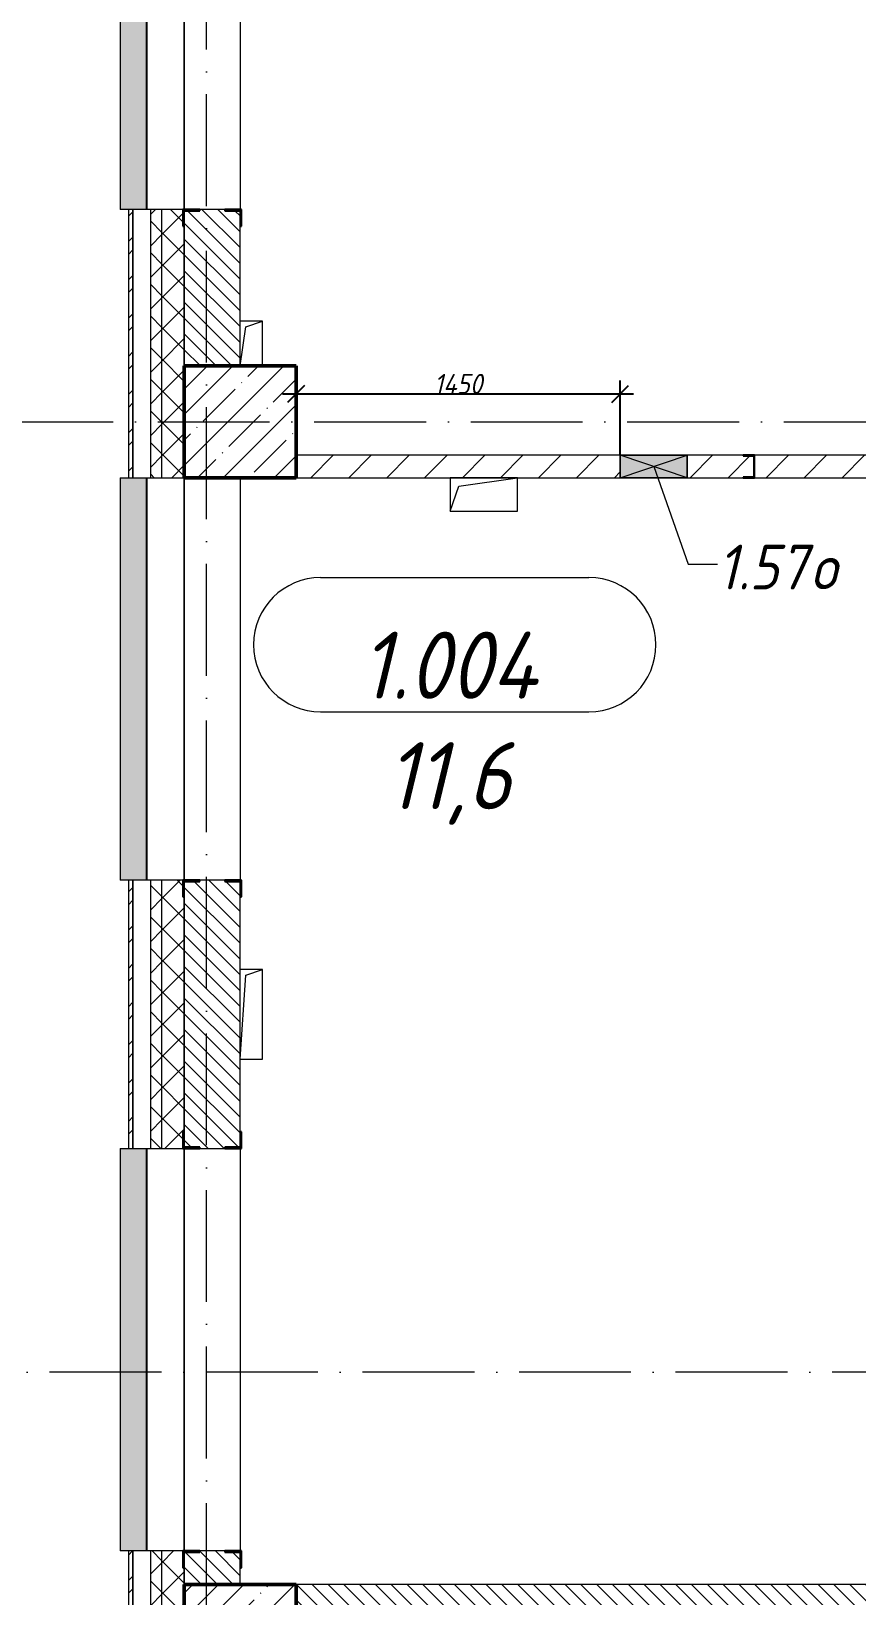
# Model space of a CAD drawing. Header units: millimetres. Extents: x -401725 to 250493, y 305116 to 802890.
# Drawn here: x -179649 to -175957, y 535797 to 542793 of the extents above; entities that cross this region are included whole.
import ezdxf

# ---------------------------------------------------------------- set-up
doc = ezdxf.new("R2010")
doc.units = ezdxf.units.MM
doc.linetypes.add('50_200_ШТРИХ_1Т_ш5_п1_п1_', pattern=[700, 500, -100, 0, -100])
for name, color, linetype, lineweight in [('A-____-____-DIMS', 7, 'Continuous', 9), ('A-DETL-GENF-OTLN', 7, 'Continuous', 9), ('A-GENM-____-MCUT', 7, 'Continuous', 25), ('A-GENM-____-OTLN', 7, 'Continuous', 9), ('A-GENM-____-OTLN-1', 7, 'Continuous', 25), ('A-GLAZ-____-IDEN', 7, 'Continuous', 9), ('A-GLAZ-____-OTLN', 7, 'Continuous', 9), ('A-WALL-____-MCUT', 7, 'Continuous', 13), ('A-WALL-____-MCUT-1', 7, 'Continuous', 9), ('A-WALL-____-OTLN', 7, 'Continuous', 9), ('A-WALL-____-PATT-1', 7, 'Continuous', 9), ('A-WALL-FNSH-MCUT-1', 7, 'Continuous', 9), ('S-COLS-____-MCUT', 7, 'Continuous', 50), ('S-COLS-____-OTLN', 7, 'Continuous', 9), ('S-GRID-____-OTLN-1', 7, '50_200_ШТРИХ_1Т_ш5_п1_п1_', 9)]:
    doc.layers.add(name, color=color, linetype=linetype, lineweight=lineweight)
doc.layers.add('A-AREA-IDEN-1', color=7, linetype='Continuous', lineweight=9, true_color=0x000000)
doc.layers.add('A-GLAZ-____-OTLN-1', color=7, linetype='Continuous', lineweight=9, true_color=0xc0c0c0)
doc.styles.add('ISOCPEUR_I', font='isocpeui.ttf', dxfattribs={"width": 0.9, "height": 2.5})
doc.styles.add('ISOCPEUR_I_11', font='isocpeui.ttf', dxfattribs={"width": 0.9, "height": 200})
doc.styles.add('ISOCPEUR_I_7', font='isocpeui.ttf', dxfattribs={"width": 0.9, "height": 90})
doc.dimstyles.new('ISO-1_8_0_9К_СРЕДНИЙ_Кладочные_2', dxfattribs={"dimscale": 304.8, "dimtxt": 89.638306, "dimasz": 0.246063, "dimexe": 0.19685, "dimexo": 0, "dimgap": 0, "dimtad": 1, "dimdec": 3, "dimrnd": 0.001, "dimdsep": 46, "dimtxsty": 'ISOCPEUR_I_7', "dimblk1": 'OBLIQUE', "dimblk2": 'OBLIQUE', "dimsah": 1, "dimcen": 0.09, "dimdle": 0.19685, "dimazin": 0, "dimtfac": 1, "dimtdec": 4, "dimtix": 1, "dimtmove": 1, "dimatfit": 3, "dimfxl": 1, "dimtvp": 1, "dimtolj": 1, "dimtzin": 0, "dimarcsym": 2})
pattern_1 = [(135, (-176515.067, 459015.94), (-35.35534, -35.35534), [])]
pattern_2 = [(45, (-176515.07, 459015.94), (-70.71068, 70.71068), []), (135, (-176515.07, 459015.94), (-70.71068, -70.71068), [])]

# ---------------------------------------------------------------- blocks, each defined once
blk = doc.blocks.new('BSC_Колонна _Прямоугольная - 500х500-V30-АР1_План отверстий 1 этажа в осях 1-64_Ю-ЯЯ')
at = {"layer": 'S-COLS-____-OTLN'}
h = blk.add_hatch(dxfattribs=at)
h.set_pattern_fill('FP_36', color=256, style=0, pattern_type=2)
h.set_pattern_definition([(45, (2200, -76581.04), (-114.04925, 114.04925), []), (45, (2314.05, -76581.04), (-114.04925, 114.04925), [201.613, -40.323, 3.353, -36.97])])
h.paths.add_polyline_path([(-250, -250), (250, -250), (250, 250), (-250, 250), (-250, 16.6)], flags=0)
at = {"layer": 'S-COLS-____-MCUT'}
for p, q in [((250, 250), (-250, 250)), ((-250, 250), (-250, -250)), ((250, -250), (250, 250)), ((-250, -250), (250, -250))]:
    blk.add_line(p, q, dxfattribs=at)
blk = doc.blocks.new('BSC_Колонна _Прямоугольная - 500х500-V57-АР1_План отверстий 1 этажа в осях 1-64_Ю-ЯЯ')
at = {"layer": 'S-COLS-____-OTLN'}
h = blk.add_hatch(dxfattribs=at)
h.set_pattern_fill('FP_64', color=256, style=0, pattern_type=2)
h.set_pattern_definition([(45, (2200, -82031.04), (-114.04925, 114.04925), []), (45, (2314.05, -82031.04), (-114.04925, 114.04925), [201.613, -40.323, 3.353, -36.97])])
h.paths.add_polyline_path([(-250, -250), (250, -250), (250, 250), (-250, 250)], flags=0)
at = {"layer": 'S-COLS-____-MCUT'}
for p, q in [((250, 250), (-250, 250)), ((-250, 250), (-250, -250)), ((250, -250), (250, 250)), ((-250, -250), (250, -250))]:
    blk.add_line(p, q, dxfattribs=at)
blk = doc.blocks.new('Фахверк_СКБ_Уголок - 250_2700-27497298-АР1_План отверстий 1 этажа в осях 1-64_Ю-ЯЯ')
at = {"layer": 'A-GENM-____-MCUT'}
for p, q in [((200, 181), (125, 181)), ((125, 181), (125, 106)), ((131, 106), (131, 175)), ((131, 175), (200, 175)), ((200, 175), (200, 181)), ((125, 106), (131, 106)), ((131, -6), (125, -6)), ((125, -6), (125, -81)), ((131, -75), (131, -6)), ((125, -81), (200, -81)), ((200, -75), (131, -75)), ((200, -81), (200, -75))]:
    blk.add_line(p, q, dxfattribs=at)
blk = doc.blocks.new('Фахверк_СКБ_Уголок - 250_2700_1-27501432-АР1_План отверстий 1 этажа в осях 1-64_Ю-ЯЯ')
at = {"layer": 'A-GENM-____-MCUT'}
for p, q in [((200, 181), (125, 181)), ((125, 181), (125, 106)), ((131, 106), (131, 175)), ((131, 175), (200, 175)), ((200, 175), (200, 181)), ((125, 106), (131, 106)), ((131, -6), (125, -6)), ((125, -6), (125, -81)), ((131, -75), (131, -6)), ((125, -81), (200, -81)), ((200, -75), (131, -75)), ((200, -81), (200, -75))]:
    blk.add_line(p, q, dxfattribs=at)
blk = doc.blocks.new('154_Фахверк_СКБ_Швеллер - Тип_100_4010-27736299-АР1_План отверстий 1 этажа в осях 1-64_Ю-ЯЯ')
at = {"layer": 'A-GENM-____-MCUT'}
for p, q in [((175, 50), (125, 50)), ((125, 50), (125, -50)), ((128, 47), (175, 47)), ((128, -47), (128, 47)), ((175, 47), (175, 50)), ((125, -50), (175, -50)), ((175, -47), (128, -47)), ((175, -50), (175, -47))]:
    blk.add_line(p, q, dxfattribs=at)
blk = doc.blocks.new('AR_Отверстие прямоугольное _в плите_ - AR_Отверстие прямоугольное _в плите_-30459777-АР1_План отверстий 1 этажа в осях 1-64_Ю-ЯЯ')
at = {"layer": 'A-GENM-____-OTLN'}
for p, q in [((150, 75), (-150, 75)), ((-150, 75), (-150, -75)), ((-112.5, 37.5), (150, 75)), ((150, -75), (150, 75)), ((-150, -75), (-112.5, 37.5)), ((-150, -75), (150, -75))]:
    blk.add_line(p, q, dxfattribs=at)
blk = doc.blocks.new('AR_Отверстие прямоугольное _в плите_ - AR_Отверстие прямоугольное _в плите_-30512140-АР1_План отверстий 1 этажа в осях 1-64_Ю-ЯЯ')
at = {"layer": 'A-GENM-____-OTLN'}
for p, q in [((50, 200), (-50, 200)), ((-50, -200), (-25, 175)), ((-25, 175), (50, 200)), ((50, -200), (50, 200)), ((-50, -200), (50, -200))]:
    blk.add_line(p, q, dxfattribs=at)
blk = doc.blocks.new('AR_Отверстие прямоугольное _в плите_ - AR_Отверстие прямоугольное _в плите_-V230-АР1_План отверстий 1 этажа в осях 1-64_Ю-ЯЯ')
at = {"layer": 'A-GENM-____-OTLN'}
for p, q in [((50, 100), (-50, 100)), ((-50, -100), (-25, 75)), ((-25, 75), (50, 100)), ((50, -100), (50, 100))]:
    blk.add_line(p, q, dxfattribs=at)
blk = doc.blocks.new('Отлив_СКБ - Отлив витража_120_НВФ-31885689-АР1_План отверстий 1 этажа в осях 1-64_Ю-ЯЯ')
at = {"layer": 'A-GLAZ-____-OTLN-1'}
for points in [[(1800, 2), (1800, 120), (0, 120), (0, 2), (749.6, 2)], [(1800, 0), (1800, 2), (0, 2), (0, 0), (749.6, 0)]]:
    blk.add_hatch(color=256, dxfattribs=at).paths.add_polyline_path(points, flags=0)
at = {"layer": 'A-GLAZ-____-OTLN'}
for p, q in [((0, 83), (0, 120)), ((1800, 120), (0, 120)), ((1800, 120), (1800, 83)), ((0, 2), (1800, 2)), ((1800, 0), (0, 0))]:
    blk.add_line(p, q, dxfattribs=at)
blk = doc.blocks.new('AR_Отверстие прямоугольное _в стене__БезПР - AR_Отверстие прямоугольное _в стене__БезПР-36430205-АР1_План отверстий 1 этажа в осях 1-64_Ю-ЯЯ')
at = {"layer": 'A-GLAZ-____-OTLN'}
blk.add_hatch(color=256, dxfattribs=at).paths.add_polyline_path([(150, 50), (-150, 50), (-150, -50), (150, -50)], flags=0)
at = {"layer": 'A-DETL-GENF-OTLN'}
for p, q in [((-150, -50), (-150, 50)), ((-150, 50), (150, 50)), ((150, 50), (-150, -50)), ((-150, 50), (150, -50)), ((150, 50), (-150, 50)), ((-150, 50), (-150, -50)), ((150, 50), (150, -50)), ((150, -50), (150, 50)), ((150, -50), (-150, -50)), ((-150, -50), (150, -50))]:
    blk.add_line(p, q, dxfattribs=at)
blk = doc.blocks.new('_Oblique')
at = {"color": 0, "linetype": 'ByBlock', "lineweight": -2}
blk.add_line((-0.5, -0.5), (0.5, 0.5), dxfattribs=at)
blk = doc.blocks.new('*D13634')
at = {"layer": 'A-____-____-DIMS', "color": 0, "lineweight": -2, "transparency": 16777216}
for p, q in [((-178525.1, 541171.2), (-176955.1, 541171.2)), ((-178465.1, 540897), (-178465.1, 541231.2)), ((-177015.1, 540897), (-177015.1, 541231.2))]:
    blk.add_line(p, q, dxfattribs=at)
at = {"layer": 'Defpoints', "color": 0, "transparency": 16777216}
for p in [(-177015.1, 541171.2), (-178465.1, 540897), (-177015.1, 540897)]:
    blk.add_point(p, dxfattribs=at)
at = {"layer": 'A-____-____-DIMS', "color": 0, "lineweight": -2, "transparency": 16777216, "xscale": 75, "yscale": 75, "zscale": 75, "rotation": 180}
blk.add_blockref('_Oblique', (-178465.1, 541171.2), dxfattribs=at)
at = {"layer": 'A-____-____-DIMS', "color": 0, "lineweight": -2, "transparency": 16777216, "xscale": 75, "yscale": 75, "zscale": 75}
blk.add_blockref('_Oblique', (-177015.1, 541171.2), dxfattribs=at)
at = {"layer": 'A-____-____-DIMS', "color": 0, "transparency": 16777216, "insert": (-177740.1, 541216.2), "char_height": 90, "width": 521.281, "attachment_point": 5, "style": 'ISOCPEUR_I_7'}
blk.add_mtext('\\A1;1450', dxfattribs=at)
blk = doc.blocks.new('AAR_СКБ_Марка_помещения_1_5 ммп - Номер _ Площадь-27962135-АИ_План этажа_Стены_1')
at = {"layer": 'A-AREA-IDEN-1'}
for p, q in [((-2.987, 3), (3.013, 3)), ((-2.987, 0), (3.013, 0))]:
    blk.add_line(p, q, dxfattribs=at)
for centre, start, end in [((-2.987, 1.5), 90, 270), ((3.013, 1.5), 270, 90)]:
    blk.add_arc(centre, 1.5, start, end, dxfattribs=at)

msp = doc.modelspace()

# ---------------------------------------------------------------- hatches: boundary and pattern name
at = {"layer": 'A-WALL-____-PATT-1'}
h = msp.add_hatch(dxfattribs=at)
h.set_pattern_fill('FP_3', color=256, style=0, pattern_type=2)
h.set_pattern_definition([(45, (-176515.07, 459015.94), (-85.53659, 85.53659), []), (45, (-176458.04, 459015.94), (-85.53659, 85.53659), [])])
h.paths.add_polyline_path([(-179215.0675, 531796.983), (-179195.0675, 531796.983), (-179195.0675, 532996.983), (-179215.0675, 532996.983), (-179215.0675, 532384.65)], flags=0)
h.paths.add_polyline_path([(-179195.0675, 534796.983), (-179195.0675, 535996.983), (-179215.0675, 535996.983), (-179215.0675, 534796.983)], flags=0)
h.paths.add_polyline_path([(-179195.0675, 537796.983), (-179195.0675, 538996.983), (-179215.0675, 538996.983), (-179215.0675, 537796.983)], flags=0)
h.paths.add_polyline_path([(-179215.0675, 540796.983), (-179195.0675, 540796.983), (-179195.0675, 541996.983), (-179215.0675, 541996.983)], flags=0)
h.paths.add_polyline_path([(-179215.0675, 543796.983), (-179195.0675, 543796.983), (-179195.0675, 544946.983), (-179215.0675, 544946.983)], flags=0)
h = msp.add_hatch(dxfattribs=at)
h.set_pattern_fill('FP_1', color=256, style=0, pattern_type=2)
h.set_pattern_definition(pattern_2)
h.paths.add_polyline_path([(-179065.0675, 532046.983), (-179065.0675, 532996.983), (-179115.0675, 532996.983), (-179115.0675, 532046.983)], flags=0)
h.paths.add_polyline_path([(-179065.0675, 534796.983), (-179065.0675, 535996.983), (-179115.0675, 535996.983), (-179115.0675, 534796.983)], flags=0)
h.paths.add_polyline_path([(-179115.0675, 537796.983), (-179065.0675, 537796.983), (-179065.0675, 538996.983), (-179115.0675, 538996.983), (-179115.0675, 538842.5904)], flags=0)
h.paths.add_polyline_path([(-179065.0675, 540796.983), (-179065.0675, 541996.983), (-179115.0675, 541996.983), (-179115.0675, 540796.983)], flags=0)
h.paths.add_polyline_path([(-179115.0675, 543796.983), (-179065.0675, 543796.983), (-179065.0675, 544846.983), (-179115.0675, 544846.983), (-179115.0675, 544493.2883)], flags=0)
h = msp.add_hatch(dxfattribs=at)
h.set_pattern_fill('FP_1', color=256, style=0, pattern_type=2)
h.set_pattern_definition(pattern_2)
h.paths.add_polyline_path([(-178965.0675, 532046.983), (-178965.0675, 532921.983), (-178971.0675, 532921.983), (-178971.0675, 532996.983), (-179065.0675, 532996.983), (-179065.0675, 532046.983)], flags=0)
h.paths.add_polyline_path([(-178971.0675, 534796.983), (-178971.0675, 534871.983), (-178965.0675, 534871.983), (-178965.0675, 535921.983), (-178971.0675, 535921.983), (-178971.0675, 535996.983), (-179065.0675, 535996.983), (-179065.0675, 534796.983)], flags=0)
h.paths.add_polyline_path([(-179065.0675, 537796.983), (-178971.0675, 537796.983), (-178971.0675, 537871.983), (-178965.0675, 537871.983), (-178965.0675, 538921.983), (-178971.0675, 538921.983), (-178971.0675, 538996.983), (-179065.0675, 538996.983), (-179065.0675, 537802.983)], flags=0)
h.paths.add_polyline_path([(-178965.0675, 540796.983), (-178965.0675, 541921.983), (-178971.0675, 541921.983), (-178971.0675, 541996.983), (-179065.0675, 541996.983), (-179065.0675, 540796.983)], flags=0)
h.paths.add_polyline_path([(-178971.0675, 543796.983), (-178971.0675, 543871.983), (-178965.0675, 543871.983), (-178965.0675, 544796.983), (-179065.0675, 544796.983), (-179065.0675, 543796.983)], flags=0)
h = msp.add_hatch(dxfattribs=at)
h.set_pattern_fill('FP_6', color=256, style=0, pattern_type=2)
h.set_pattern_definition(pattern_1)
h.paths.add_polyline_path([(-178715.1915, 541296.983), (-178715.0675, 541296.983), (-178715.0675, 541990.983), (-178784.0675, 541990.983), (-178784.0675, 541996.983), (-178896.0675, 541996.983), (-178896.0675, 541990.983), (-178965.0675, 541990.983), (-178965.0675, 541296.983)], flags=0)
h.paths.add_polyline_path([(-178784.0675, 543796.983), (-178784.0675, 543802.983), (-178715.0675, 543802.983), (-178715.0675, 544196.983), (-178965.0675, 544196.983), (-178965.0675, 543802.983), (-178896.0675, 543802.983), (-178896.0675, 543796.983)], flags=0)
h = msp.add_hatch(dxfattribs=at)
h.set_pattern_fill('FP_4', color=256, style=0, pattern_type=2)
h.set_pattern_definition([(45, (-176515.07, 459015.94), (-84.85281, 84.85281), [])])
h.paths.add_polyline_path([(-174315.0675, 540796.983), (-174315.0675, 540896.983), (-176415.0675, 540896.983), (-176415.0675, 540796.983), (-174762.9755, 540796.983)], flags=0)
h.paths.add_polyline_path([(-176530.4762, 540796.983), (-176465.0675, 540796.983), (-176465.0675, 540799.983), (-176418.0675, 540799.983), (-176418.0675, 540893.983), (-176465.0675, 540893.983), (-176465.0675, 540896.983), (-176715.0675, 540896.983), (-176715.0675, 540796.983)], flags=0)
h.paths.add_polyline_path([(-177015.0675, 540796.983), (-177015.0675, 540896.983), (-178465.0675, 540896.983), (-178465.0675, 540796.983), (-178297.9769, 540796.983)], flags=0)
h = msp.add_hatch(dxfattribs=at)
h.set_pattern_fill('FP_6', color=256, style=0, pattern_type=2)
h.set_pattern_definition(pattern_1)
h.paths.add_polyline_path([(-178715.0675, 535846.983), (-178715.0675, 535990.983), (-178784.0675, 535990.983), (-178784.0675, 535996.983), (-178896.0675, 535996.983), (-178896.0675, 535990.983), (-178965.0675, 535990.983), (-178965.0675, 535846.983), (-178859.0675, 535846.983)], flags=0)
h.paths.add_polyline_path([(-178896.0675, 537796.983), (-178784.0675, 537796.983), (-178784.0675, 537802.983), (-178715.0675, 537802.983), (-178715.0675, 538990.983), (-178784.0675, 538990.983), (-178784.0675, 538996.983), (-178896.0675, 538996.983), (-178896.0675, 538990.983), (-178965.0675, 538990.983), (-178965.0675, 537802.983), (-178896.0675, 537802.983)], flags=0)
h = msp.add_hatch(dxfattribs=at)
h.set_pattern_fill('FP_6', color=256, style=0, pattern_type=2)
h.set_pattern_definition(pattern_1)
h.paths.add_polyline_path([(-171465.0675, 535646.983), (-171465.0675, 535846.983), (-174965.0675, 535846.983), (-174965.0675, 535646.983), (-172995.4749, 535646.983)], flags=0)
h.paths.add_polyline_path([(-175215.0675, 535646.983), (-175215.0675, 535846.983), (-175315.0675, 535846.983), (-175315.0675, 535646.983)], flags=0)
h.paths.add_polyline_path([(-175665.0675, 535646.983), (-175665.0675, 535846.983), (-178465.0675, 535846.983), (-178465.0675, 535646.983), (-176530.4762, 535646.983)], flags=0)

# ---------------------------------------------------------------- linework, layer by layer
at = {"layer": 'A-GLAZ-____-IDEN'}
for p, q in [((-176865.0675, 540846.983), (-176711.3911, 540409.7487)), ((-176711.3911, 540409.7487), (-176580.2791, 540409.7487))]:
    msp.add_line(p, q, dxfattribs=at)
at = {"layer": 'A-WALL-____-MCUT'}
for p, q in [((-178971.0675, 541996.983), (-179195.0675, 541996.983)), ((-179195.0675, 541996.983), (-179195.0675, 540796.983)), ((-179195.0675, 540796.983), (-179195.0675, 541996.983)), ((-178784.0675, 541996.983), (-178896.0675, 541996.983)), ((-178715.0675, 541296.983), (-178715.0675, 541921.983)), ((-179195.0675, 540796.983), (-178965.0675, 540796.983)), ((-178971.0675, 538996.983), (-179195.0675, 538996.983)), ((-179195.0675, 538996.983), (-179195.0675, 537796.983)), ((-179195.0675, 537796.983), (-179195.0675, 538996.983)), ((-178784.0675, 538996.983), (-178896.0675, 538996.983)), ((-178715.0675, 537871.983), (-178715.0675, 538921.983)), ((-179195.0675, 537796.983), (-178971.0675, 537796.983)), ((-178896.0675, 537796.983), (-178784.0675, 537796.983)), ((-178971.0675, 535996.983), (-179195.0675, 535996.983)), ((-179195.0675, 535996.983), (-179195.0675, 534796.983)), ((-179195.0675, 534796.983), (-179195.0675, 535996.983)), ((-178784.0675, 535996.983), (-178896.0675, 535996.983)), ((-178715.0675, 535846.983), (-178715.0675, 535921.983)), ((-175665.0675, 535846.983), (-178465.0675, 535846.983))]:
    msp.add_line(p, q, dxfattribs=at)
at = {"layer": 'A-WALL-____-MCUT-1'}
for p, q in [((-179115.0675, 540796.983), (-179115.0675, 541996.983)), ((-179065.0675, 540796.983), (-179065.0675, 541996.983)), ((-178965.0675, 541921.983), (-178965.0675, 541296.983)), ((-178965.0675, 541296.983), (-178965.0675, 541921.983)), ((-179115.0675, 537796.983), (-179115.0675, 538996.983)), ((-179065.0675, 537796.983), (-179065.0675, 538996.983)), ((-178965.0675, 538921.983), (-178965.0675, 537871.983)), ((-178965.0675, 537871.983), (-178965.0675, 538921.983)), ((-179115.0675, 534796.983), (-179115.0675, 535996.983)), ((-179065.0675, 534796.983), (-179065.0675, 535996.983)), ((-178965.0675, 535921.983), (-178965.0675, 535846.983)), ((-178965.0675, 535846.983), (-178965.0675, 535921.983))]:
    msp.add_line(p, q, dxfattribs=at)
at = {"layer": 'A-WALL-____-OTLN'}
for p, q in [((-178965.0675, 541996.983), (-178965.0675, 543796.983)), ((-178965.0675, 543796.983), (-178965.0675, 541996.983)), ((-178715.0675, 543796.983), (-178715.0675, 541996.983)), ((-178965.0675, 538996.983), (-178965.0675, 540796.983)), ((-178965.0675, 540796.983), (-178965.0675, 538996.983)), ((-178715.0675, 540796.983), (-178715.0675, 538996.983)), ((-178965.0675, 535996.983), (-178965.0675, 537796.983)), ((-178965.0675, 537796.983), (-178965.0675, 535996.983)), ((-178715.0675, 537796.983), (-178715.0675, 535996.983))]:
    msp.add_line(p, q, dxfattribs=at)
at = {"layer": 'A-WALL-FNSH-MCUT-1'}
for p, q in [((-179215.0675, 541996.983), (-179215.0675, 540796.983)), ((-179195.0675, 541996.983), (-179215.0675, 541996.983)), ((-177015.0675, 540896.983), (-178465.0675, 540896.983)), ((-176465.0675, 540896.983), (-176715.0675, 540896.983)), ((-174315.0675, 540896.983), (-176415.0675, 540896.983)), ((-179215.0675, 540796.983), (-179195.0675, 540796.983)), ((-178465.0675, 540796.983), (-177015.0675, 540796.983)), ((-176715.0675, 540796.983), (-176465.0675, 540796.983)), ((-176415.0675, 540796.983), (-174315.0675, 540796.983)), ((-179215.0675, 538996.983), (-179215.0675, 537796.983)), ((-179195.0675, 538996.983), (-179215.0675, 538996.983)), ((-179215.0675, 537796.983), (-179195.0675, 537796.983)), ((-179215.0675, 535996.983), (-179215.0675, 534796.983)), ((-179195.0675, 535996.983), (-179215.0675, 535996.983))]:
    msp.add_line(p, q, dxfattribs=at)
at = {"layer": 'S-GRID-____-OTLN-1'}
for p, q in [((-178865.0675, 511907.5288), (-178865.0675, 549908.7924)), ((-181183.8377, 541046.983), (-72440.6609, 541046.983)), ((-129360.4697, 536796.983), (-181183.8377, 536796.983))]:
    msp.add_line(p, q, dxfattribs=at)

# ---------------------------------------------------------------- block references
at = {"layer": 'A-AREA-IDEN-1', "xscale": 199.9999999999999, "yscale": 199.9999999999999, "zscale": 199.9999999999999}
msp.add_blockref('AAR_СКБ_Марка_помещения_1_5 ммп - Номер _ Площадь-27962135-АИ_План этажа_Стены_1', (-177757.6314, 539750.0097), dxfattribs=at)
at = {"layer": 'A-GENM-____-OTLN'}
for name, p in [('AR_Отверстие прямоугольное _в плите_ - AR_Отверстие прямоугольное _в плите_-V230-АР1_План отверстий 1 этажа в осях 1-64_Ю-ЯЯ', (-178665.0675, 541396.983)), ('AR_Отверстие прямоугольное _в плите_ - AR_Отверстие прямоугольное _в плите_-30459777-АР1_План отверстий 1 этажа в осях 1-64_Ю-ЯЯ', (-177625.0675, 540721.6355)), ('AR_Отверстие прямоугольное _в плите_ - AR_Отверстие прямоугольное _в плите_-30512140-АР1_План отверстий 1 этажа в осях 1-64_Ю-ЯЯ', (-178665.0675, 538396.983))]:
    msp.add_blockref(name, p, dxfattribs=at)
at = {"layer": 'A-GENM-____-OTLN-1'}
for name, p, rotation in [('Фахверк_СКБ_Уголок - 250_2700-27497298-АР1_План отверстий 1 этажа в осях 1-64_Ю-ЯЯ', (-178890.0675, 542121.983), 269.9999999999999), ('154_Фахверк_СКБ_Швеллер - Тип_100_4010-27736299-АР1_План отверстий 1 этажа в осях 1-64_Ю-ЯЯ', (-176290.0675, 540846.983), 180), ('Фахверк_СКБ_Уголок - 250_2700-27497298-АР1_План отверстий 1 этажа в осях 1-64_Ю-ЯЯ', (-178890.0675, 539121.983), 269.9999999999999), ('Фахверк_СКБ_Уголок - 250_2700-27497298-АР1_План отверстий 1 этажа в осях 1-64_Ю-ЯЯ', (-178790.0675, 537671.983), 89.99999999999991), ('Фахверк_СКБ_Уголок - 250_2700_1-27501432-АР1_План отверстий 1 этажа в осях 1-64_Ю-ЯЯ', (-178890.0675, 536121.983), 269.9999999999999)]:
    msp.add_blockref(name, p, dxfattribs=dict(at, rotation=rotation))
at = {"layer": 'A-GLAZ-____-OTLN'}
for name, p, rotation in [('Отлив_СКБ - Отлив витража_120_НВФ-31885689-АР1_План отверстий 1 этажа в осях 1-64_Ю-ЯЯ', (-179132.0675, 541996.983), 90), ('AR_Отверстие прямоугольное _в стене__БезПР - AR_Отверстие прямоугольное _в стене__БезПР-36430205-АР1_План отверстий 1 этажа в осях 1-64_Ю-ЯЯ', (-176865.0675, 540846.983), 180), ('Отлив_СКБ - Отлив витража_120_НВФ-31885689-АР1_План отверстий 1 этажа в осях 1-64_Ю-ЯЯ', (-179132.0675, 538996.983), 90), ('Отлив_СКБ - Отлив витража_120_НВФ-31885689-АР1_План отверстий 1 этажа в осях 1-64_Ю-ЯЯ', (-179132.0675, 535996.983), 90)]:
    msp.add_blockref(name, p, dxfattribs=dict(at, rotation=rotation))
at = {"layer": 'S-COLS-____-OTLN'}
for name, p in [('BSC_Колонна _Прямоугольная - 500х500-V57-АР1_План отверстий 1 этажа в осях 1-64_Ю-ЯЯ', (-178715.0675, 541046.983)), ('BSC_Колонна _Прямоугольная - 500х500-V30-АР1_План отверстий 1 этажа в осях 1-64_Ю-ЯЯ', (-178715.0675, 535596.983))]:
    msp.add_blockref(name, p, dxfattribs=at)

# ---------------------------------------------------------------- texts
at = {"layer": 'A-AREA-IDEN-1', "char_height": 300, "attachment_point": 8, "line_spacing_factor": 1.139951, "style": 'ISOCPEUR_I'}
for s, insert, width in [('\\pxqc,t8.46667,16.93333,25.4,33.86667,42.33333,50.8,59.26667,67.73333,76.2,84.66667,93.13333,101.6,110.06667,118.53333,127,135.46667,143.93333,152.4,160.86667,169.33333,177.8,186.26667,194.73333,203.2,211.66667,220.13333,228.6,237.06667,245.53333,254,262.46667,270.93333;{1.004}', (-177783.0604, 539808.3395), 940), ('\\pxqc,t8.46667,16.93333,25.4,33.86667,42.33333,50.8,59.26667,67.73333,76.2,84.66667,93.13333,101.6,110.06667,118.53333,127,135.46667,143.93333,152.4,160.86667,169.33333,177.8,186.26667,194.73333,203.2,211.66667,220.13333,228.6,237.06667,245.53333,254,262.46667,270.93333;{11,6}', (-177782.0604, 539244.3916), 648)]:
    msp.add_mtext(s, dxfattribs=dict(at, insert=insert, width=width))
at = {"layer": 'A-GLAZ-____-IDEN', "char_height": 200, "attachment_point": 1, "style": 'ISOCPEUR_I_11'}
for s, insert, width in [('1.57', (-176580.2791, 540497.3633), 505.063125), ('\\fISOCPEUR|b0|i1|c204|p34|;\\W.9;о', (-176163.5603, 540497.3633), 158.734125)]:
    msp.add_mtext(s, dxfattribs=dict(at, insert=insert, width=width))

# ---------------------------------------------------------------- dimensions: what is measured, and where the dimension line sits
at = {"layer": 'A-____-____-DIMS'}
dim = msp.add_linear_dim(base=(-177015.0675, 541171.1741), p1=(-178465.0675, 540896.983), p2=(-177015.0675, 540896.983), dimstyle='ISO-1_8_0_9К_СРЕДНИЙ_Кладочные_2', override={"dimpost": '<>', "dimfxl": 1450}, dxfattribs=at)
dim.commit()
dim.dimension.update_dxf_attribs({"geometry": '*D13634', "text_midpoint": (-177740.0675, 541216.1741)})

doc.saveas('drawing.dxf')
